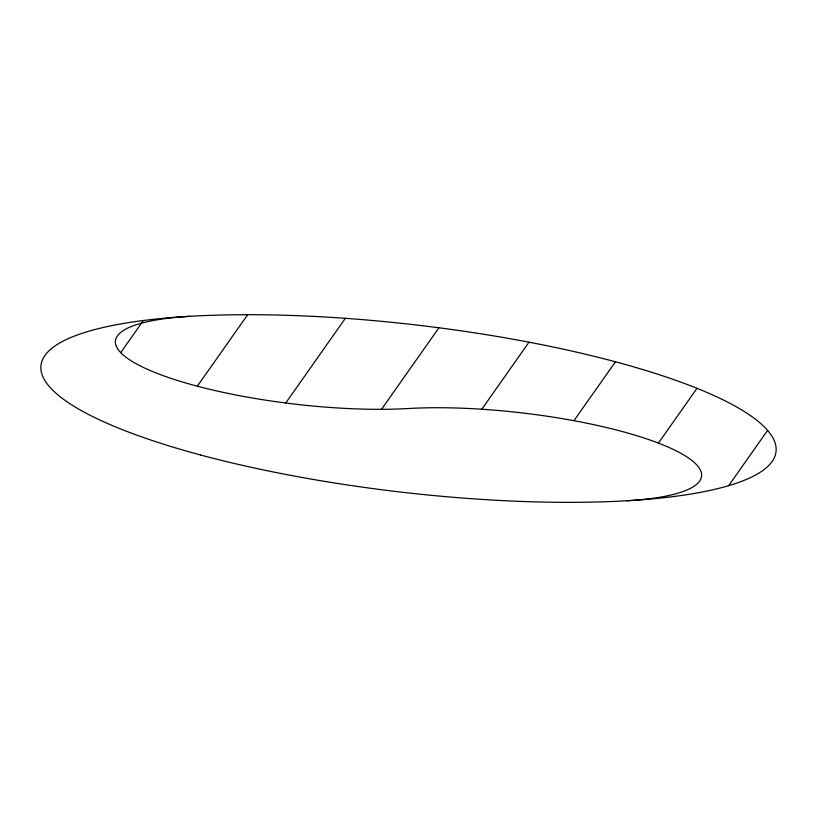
<?xml version="1.0" encoding="UTF-8"?>
<svg xmlns="http://www.w3.org/2000/svg" width="817" height="817" viewBox="0 0 817 817"><rect width="100%" height="100%" fill="white"/><g stroke="black" fill="none" stroke-linecap="round" stroke-linejoin="round"><path stroke-width="1.23" d="M120.732 352.638L143.353 320.509M197.336 386.196L247.674 314.698M285.736 403.006L345.346 318.324M381.519 409.317L438.923 327.78M481.805 409.235L529.008 342.18M573.963 420.694L615.436 361.788M658.41 443.11L696.983 388.31M728.672 485.676L767.592 430.385M189.942 316.302A185.03 41.933 6.7 0 0 151.4 371.041A185.03 41.933 6.7 0 0 408.5 408.52A185.03 41.933 6.7 0 1 665.6 446A185.03 41.933 6.7 0 1 627.058 500.739M200.604 454.998A370.05 83.875 6.7 0 0 775.057 455.866A370.05 83.875 6.7 0 0 249.839 314.698A370.05 83.875 6.7 0 0 200.604 454.998"/></g></svg>
